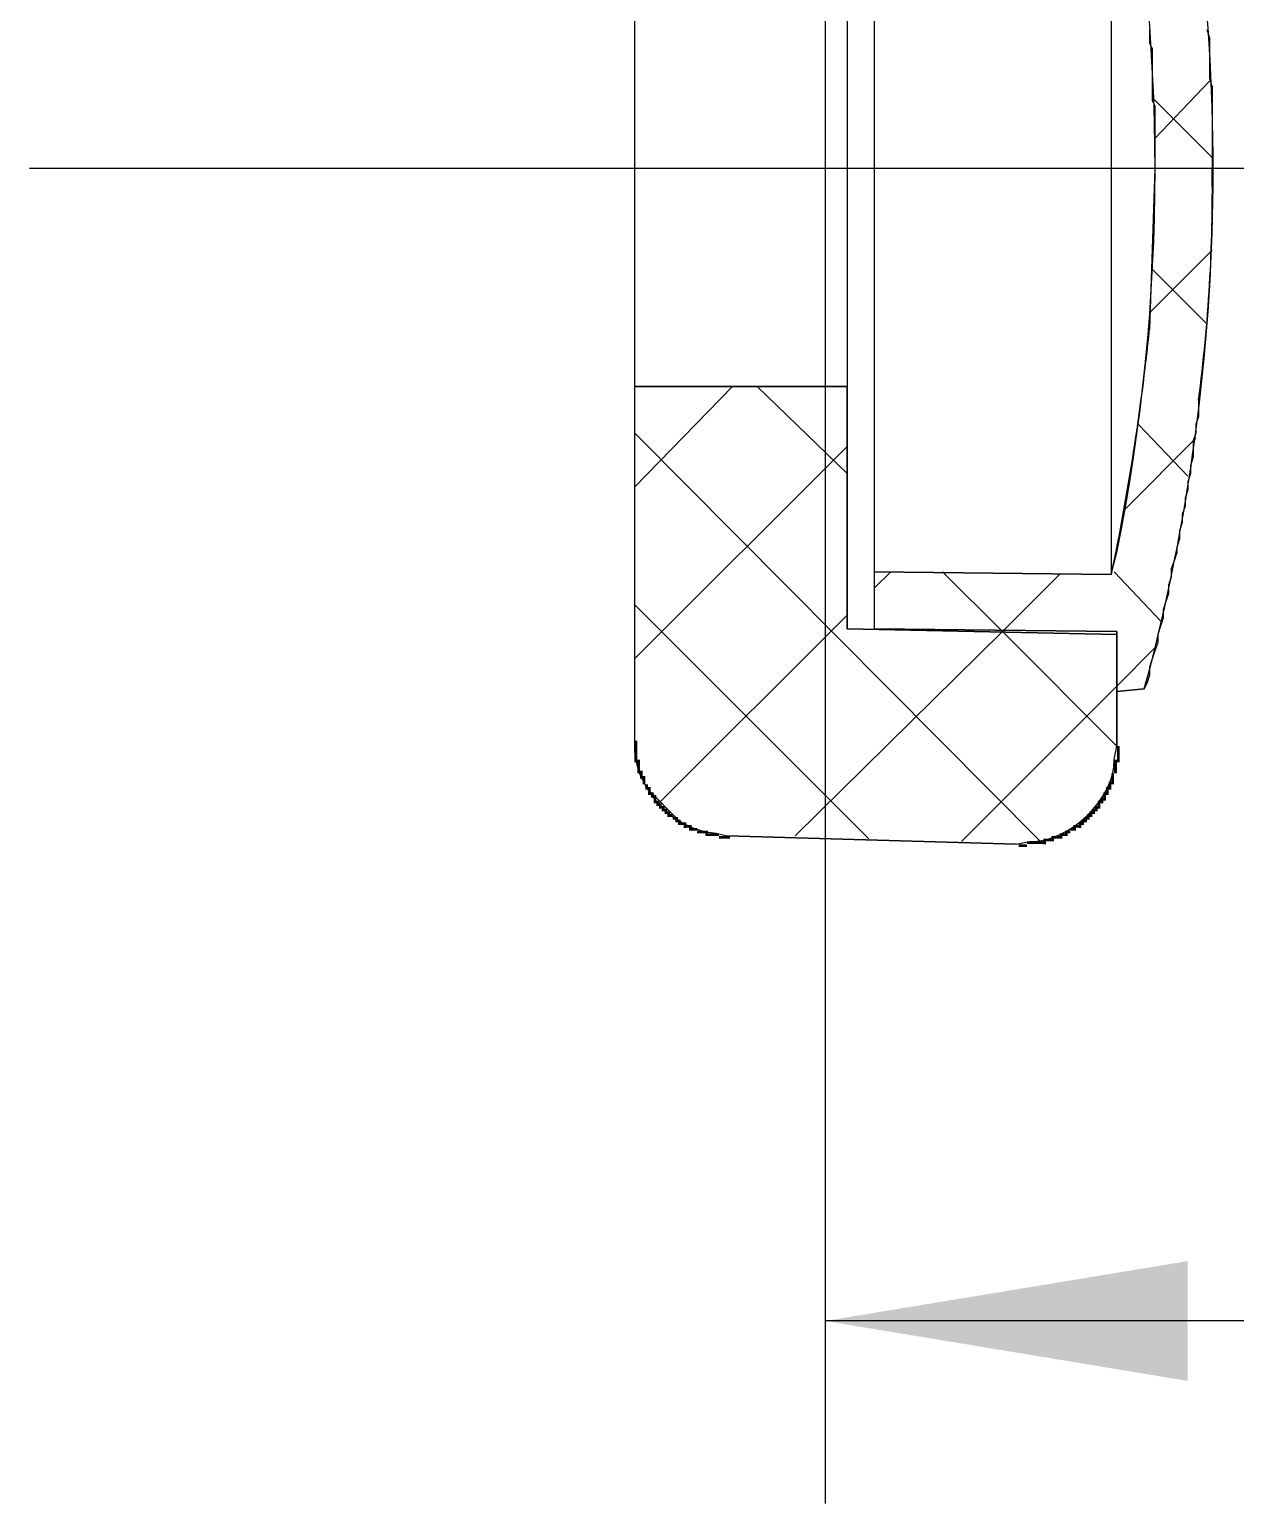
# Model space of a CAD drawing. Header units: millimetres. Extents: x 67 to 592, y -195 to 280.
# Drawn here: x 400.82 to 413.31, y -19.48 to -4.22 of the extents above; entities that cross this region are included whole.
import ezdxf

# ---------------------------------------------------------------- set-up
doc = ezdxf.new("R2010")
doc.units = ezdxf.units.MM
doc.layers.add('PDF_图层 1', color=7, linetype='Continuous', true_color=0x231f20)

msp = doc.modelspace()

# ---------------------------------------------------------------- linework, layer by layer
at = {"layer": 'PDF_图层 1', "color": 7, "lineweight": -3}
for points in [[(409.063, 1.567), (409.063, -19.485)], [(409.289, -0.916), (409.289, -10.426)], [(409.571, -1.509), (409.571, -0.916), (409.571, -10.426)], [(412.055, -1.537), (412.026, -1.481), (409.571, -1.509), (412.026, -1.481), (412.026, -9.862)], [(412.422, -4.218), (412.422, -4.275)], [(412.422, -4.274), (412.422, -4.359)], [(413.014, -4.218), (413.042, -4.303)], [(412.422, -4.359), (412.45, -4.416)], [(412.45, -4.416), (412.45, -4.472)], [(413.042, -4.303), (413.042, -4.387)], [(413.042, -4.387), (413.042, -4.472)], [(412.45, -4.472), (412.45, -4.557)], [(412.45, -4.557), (412.45, -4.613)], [(413.042, -4.472), (413.042, -4.557)], [(413.042, -4.557), (413.042, -4.641)], [(412.45, -4.613), (412.45, -4.67)], [(412.45, -4.67), (412.45, -4.754)], [(413.042, -4.641), (413.042, -4.726)], [(413.042, -4.726), (413.071, -4.811)], [(412.45, -4.754), (412.45, -4.811)], [(412.45, -4.811), (412.45, -4.867)], [(412.45, -4.867), (412.45, -4.952)], [(413.042, -4.754), (412.478, -5.347)], [(413.071, -4.811), (413.071, -4.895)], [(412.45, -4.924), (413.071, -5.545)], [(412.45, -4.952), (412.478, -5.008)], [(412.478, -5.008), (412.478, -5.065)], [(413.071, -4.895), (413.071, -4.98)], [(413.071, -4.98), (413.071, -5.065)], [(412.478, -5.065), (412.478, -5.149)], [(412.478, -5.149), (412.478, -5.206)], [(413.071, -5.065), (413.071, -5.149)], [(413.071, -5.149), (413.071, -5.234)], [(412.478, -5.206), (412.478, -5.262)], [(412.478, -5.262), (412.478, -5.347)], [(413.071, -5.234), (413.071, -5.319)], [(413.071, -5.319), (413.071, -5.403)], [(412.478, -5.347), (412.478, -5.403)], [(412.478, -5.403), (412.478, -5.46)], [(412.478, -5.46), (412.478, -5.544)], [(413.071, -5.403), (413.071, -5.488)], [(413.071, -5.488), (413.071, -5.573)], [(412.478, -5.544), (412.478, -5.601)], [(412.478, -5.601), (412.478, -5.657)], [(413.071, -5.573), (413.071, -5.657)], [(415.526, -5.657), (400.823, -5.657)], [(413.071, -6.504), (412.422, -7.153)], [(412.45, -6.701), (413.014, -7.266)], [(407.088, -7.915), (407.088, -11.555)], [(408.104, -7.915), (407.088, -8.959)], [(412.083, -11.64), (412.083, -10.483), (409.289, -10.426), (409.289, -7.915), (407.088, -7.915), (409.289, -7.915)], [(408.358, -7.915), (409.289, -8.818)], [(412.93, -8.056), (412.93, -8.141), (412.93, -8.225), (412.901, -8.31), (412.901, -8.395), (412.873, -8.479), (412.873, -8.564), (412.873, -8.648), (412.845, -8.733), (412.845, -8.818), (412.817, -8.902), (412.817, -8.987), (412.789, -9.072), (412.789, -9.156), (412.76, -9.241), (412.76, -9.326), (412.732, -9.41), (412.732, -9.495), (412.704, -9.58), (412.704, -9.636), (412.676, -9.721), (412.647, -9.805), (412.647, -9.89), (412.619, -9.975), (412.619, -10.059), (412.591, -10.144), (412.563, -10.229), (412.563, -10.313), (412.535, -10.398), (412.506, -10.483), (412.506, -10.567), (412.478, -10.652), (412.449, -10.737), (412.422, -10.821), (412.422, -10.906), (412.393, -10.991), (412.365, -11.047), (412.083, -11.075)], [(407.088, -8.395), (411.293, -12.628)], [(412.309, -8.31), (412.817, -8.846)], [(409.289, -8.536), (407.088, -10.737)], [(412.901, -8.451), (412.168, -9.185)], [(409.571, -9.834), (409.571, -10.427)], [(409.741, -9.834), (409.571, -10.003)], [(410.277, -9.834), (410.898, -10.454)], [(411.49, -9.862), (410.898, -10.455)], [(412.055, -9.834), (412.534, -10.342)], [(407.088, -10.173), (409.515, -12.599)], [(409.289, -10.285), (407.342, -12.233)], [(412.083, -11.075), (412.083, -10.455), (412.083, -11.64), (410.898, -10.455), (408.753, -12.571)], [(409.289, -10.427), (412.083, -10.483)], [(412.478, -10.624), (412.083, -11.019)], [(412.083, -11.019), (410.474, -12.628)], [(407.201, -12.063), (407.568, -12.43)], [(439.174, -17.594), (424.133, -17.594), (409.063, -17.594)]]:
    msp.add_lwpolyline(points, dxfattribs=at)
for points in [[(412.083, -11.076), (412.365, -11.047), (412.422, -10.85, 0.126981), (412.422, -0.493), (412.365, -0.295)], [(412.026, -9.862), (412.083, -9.636, 0.099822), (412.083, -1.707), (412.026, -1.481)]]:
    msp.add_lwpolyline(points, format="xyb", dxfattribs=at)
for points in [[(412.027, -9.862), (409.571, -9.834)], [(412.083, -10.455), (409.571, -10.427)], [(411.039, -12.656), (408.048, -12.571)]]:
    msp.add_lwpolyline(points, close=True, dxfattribs=at)
for centre, radius, start, end in [((778.042, -18.883), 365.803, 177.92805, 178.18898), ((396.302, -5.875), 16.77, 352.5254, 0.7417), ((386.924, -4.656), 25.637, 348.2847, 354.0316)]:
    msp.add_arc(centre, radius, start, end, dxfattribs=at)
for points, knots in [([(407.088, 126.58), (407.088, 127.794), (407.088, 129.007), (407.088, 130.221), (407.088, 82.962), (407.088, 35.703), (407.088, -11.555), (407.088, -11.602), (407.088, -11.649), (407.088, -11.696), (407.128, -12.125), (407.503, -12.508), (407.935, -12.543), (407.972, -12.553), (408.01, -12.562), (408.047, -12.571)], [0, 0, 0, 0, 1, 1, 1, 2, 2, 2, 3, 3, 3, 4, 4, 4, 5, 5, 5, 5]), ([(411.039, -12.656), (411.086, -12.646), (411.133, -12.637), (411.18, -12.627), (411.58, -12.649), (412.065, -12.182), (412.055, -11.781), (412.064, -11.734), (412.073, -11.687), (412.083, -11.64)], [0, 0, 0, 0, 1, 1, 1, 2, 2, 2, 3, 3, 3, 3])]:
    msp.add_open_spline(points, degree=3, knots=knots, dxfattribs=at)
at = {"layer": 'PDF_图层 1', "color": 7, "lineweight": -3, "transparency": 33554559}
for points in [[(407.088, -11.583), (407.088, -11.64), (407.116, -11.583), (407.116, -11.64)], [(407.088, -11.583), (407.088, -11.612), (407.116, -11.583), (407.116, -11.612)], [(407.088, -11.583), (407.088, -11.612), (407.116, -11.583), (407.116, -11.612)], [(407.088, -11.583), (407.088, -11.612), (407.116, -11.583), (407.116, -11.612)], [(407.088, -11.583), (407.088, -11.612), (407.116, -11.583), (407.116, -11.612)], [(407.088, -11.612), (407.088, -11.668), (407.116, -11.612), (407.116, -11.668)], [(407.088, -11.612), (407.088, -11.64), (407.116, -11.612), (407.116, -11.64)], [(407.088, -11.612), (407.088, -11.64), (407.116, -11.612), (407.116, -11.64)], [(407.088, -11.612), (407.088, -11.64), (407.116, -11.612), (407.116, -11.64)], [(407.088, -11.64), (407.088, -11.696), (407.116, -11.64), (407.116, -11.696)], [(407.088, -11.64), (407.088, -11.668), (407.116, -11.64), (407.116, -11.668)], [(407.088, -11.64), (407.088, -11.668), (407.116, -11.64), (407.116, -11.668)], [(407.088, -11.64), (407.088, -11.668), (407.116, -11.64), (407.116, -11.668)], [(407.088, -11.64), (407.088, -11.668), (407.116, -11.64), (407.116, -11.668)], [(407.088, -11.668), (407.088, -11.725), (407.116, -11.668), (407.116, -11.725)], [(407.088, -11.668), (407.088, -11.696), (407.116, -11.668), (407.116, -11.696)], [(407.088, -11.668), (407.088, -11.696), (407.116, -11.668), (407.116, -11.696)], [(407.088, -11.668), (407.088, -11.696), (407.116, -11.668), (407.116, -11.696)], [(407.088, -11.696), (407.088, -11.753), (407.116, -11.696), (407.116, -11.753)], [(407.088, -11.696), (407.088, -11.724), (407.116, -11.696), (407.116, -11.724)], [(407.088, -11.696), (407.088, -11.724), (407.116, -11.696), (407.116, -11.724)], [(407.088, -11.696), (407.088, -11.724), (407.116, -11.696), (407.116, -11.724)], [(407.088, -11.725), (407.088, -11.781), (407.116, -11.725), (407.116, -11.781)], [(407.088, -11.725), (407.088, -11.753), (407.116, -11.725), (407.116, -11.753)], [(407.088, -11.725), (407.088, -11.753), (407.116, -11.725), (407.116, -11.753)], [(407.088, -11.753), (407.088, -11.809), (407.116, -11.753), (407.116, -11.809)], [(407.088, -11.753), (407.088, -11.781), (407.116, -11.753), (407.116, -11.781)], [(407.088, -11.753), (407.088, -11.781), (407.116, -11.753), (407.116, -11.781)], [(407.088, -11.753), (407.088, -11.781), (407.116, -11.753), (407.116, -11.781)], [(412.083, -11.64), (412.083, -11.668), (412.111, -11.64), (412.111, -11.668)], [(412.083, -11.64), (412.083, -11.696), (412.111, -11.64), (412.111, -11.696)], [(412.083, -11.668), (412.083, -11.696), (412.111, -11.668), (412.111, -11.696)], [(412.083, -11.668), (412.083, -11.696), (412.111, -11.668), (412.111, -11.696)], [(412.083, -11.668), (412.083, -11.696), (412.111, -11.668), (412.111, -11.696)], [(412.083, -11.668), (412.083, -11.725), (412.111, -11.668), (412.111, -11.725)], [(412.083, -11.696), (412.083, -11.724), (412.111, -11.696), (412.111, -11.724)], [(412.083, -11.696), (412.083, -11.724), (412.111, -11.696), (412.111, -11.724)], [(412.083, -11.696), (412.083, -11.724), (412.111, -11.696), (412.111, -11.724)], [(412.083, -11.696), (412.083, -11.753), (412.111, -11.696), (412.111, -11.753)], [(412.083, -11.725), (412.083, -11.753), (412.111, -11.725), (412.111, -11.753)], [(412.083, -11.725), (412.083, -11.753), (412.111, -11.725), (412.111, -11.753)], [(412.083, -11.725), (412.083, -11.753), (412.111, -11.725), (412.111, -11.753)], [(412.083, -11.725), (412.083, -11.781), (412.111, -11.725), (412.111, -11.781)], [(412.083, -11.753), (412.083, -11.781), (412.111, -11.753), (412.111, -11.781)], [(412.083, -11.753), (412.083, -11.781), (412.111, -11.753), (412.111, -11.781)], [(412.083, -11.753), (412.083, -11.781), (412.111, -11.753), (412.111, -11.781)], [(412.083, -11.753), (412.083, -11.809), (412.111, -11.753), (412.111, -11.809)], [(407.088, -11.781), (407.088, -11.809), (407.116, -11.781), (407.116, -11.809)], [(407.088, -11.781), (407.088, -11.809), (407.116, -11.781), (407.116, -11.809)], [(407.088, -11.781), (407.088, -11.809), (407.116, -11.781), (407.116, -11.809)], [(407.116, -11.781), (407.116, -11.837), (407.145, -11.781), (407.145, -11.837)], [(407.116, -11.809), (407.116, -11.866), (407.145, -11.809), (407.145, -11.866)], [(407.116, -11.809), (407.116, -11.837), (407.145, -11.809), (407.145, -11.837)], [(407.116, -11.809), (407.116, -11.837), (407.145, -11.809), (407.145, -11.837)], [(407.116, -11.809), (407.116, -11.837), (407.145, -11.809), (407.145, -11.837)], [(407.116, -11.837), (407.116, -11.894), (407.145, -11.837), (407.145, -11.894)], [(407.116, -11.837), (407.116, -11.866), (407.145, -11.837), (407.145, -11.866)], [(407.116, -11.837), (407.116, -11.866), (407.145, -11.837), (407.145, -11.866)], [(407.116, -11.837), (407.116, -11.866), (407.145, -11.837), (407.145, -11.866)], [(407.116, -11.866), (407.116, -11.894), (407.145, -11.866), (407.145, -11.894)], [(407.116, -11.866), (407.116, -11.894), (407.145, -11.866), (407.145, -11.894)], [(407.116, -11.866), (407.116, -11.894), (407.145, -11.866), (407.145, -11.894)], [(407.116, -11.866), (407.116, -11.894), (407.145, -11.866), (407.145, -11.894)], [(407.116, -11.894), (407.116, -11.922), (407.173, -11.894), (407.173, -11.922)], [(407.145, -11.894), (407.145, -11.95), (407.172, -11.894), (407.172, -11.95)], [(407.145, -11.894), (407.145, -11.922), (407.172, -11.894), (407.172, -11.922)], [(407.145, -11.894), (407.145, -11.922), (407.172, -11.894), (407.172, -11.922)], [(412.055, -11.781), (412.055, -11.809), (412.083, -11.781), (412.083, -11.809)], [(412.055, -11.781), (412.055, -11.809), (412.083, -11.781), (412.083, -11.809)], [(412.055, -11.781), (412.055, -11.809), (412.083, -11.781), (412.083, -11.809)], [(412.055, -11.781), (412.055, -11.837), (412.083, -11.781), (412.083, -11.837)], [(412.055, -11.809), (412.055, -11.837), (412.083, -11.809), (412.083, -11.837)], [(412.055, -11.809), (412.055, -11.837), (412.083, -11.809), (412.083, -11.837)], [(412.055, -11.809), (412.055, -11.837), (412.083, -11.809), (412.083, -11.837)], [(412.055, -11.809), (412.055, -11.866), (412.083, -11.809), (412.083, -11.866)], [(412.055, -11.837), (412.055, -11.866), (412.083, -11.837), (412.083, -11.866)], [(412.055, -11.837), (412.055, -11.866), (412.083, -11.837), (412.083, -11.866)], [(412.055, -11.837), (412.055, -11.894), (412.083, -11.837), (412.083, -11.894)], [(412.055, -11.866), (412.055, -11.894), (412.083, -11.866), (412.083, -11.894)], [(412.055, -11.866), (412.055, -11.894), (412.083, -11.866), (412.083, -11.894)], [(412.055, -11.866), (412.055, -11.894), (412.083, -11.866), (412.083, -11.894)], [(412.055, -11.866), (412.055, -11.922), (412.083, -11.866), (412.083, -11.922)], [(412.055, -11.894), (412.055, -11.922), (412.083, -11.894), (412.083, -11.922)], [(412.055, -11.894), (412.055, -11.922), (412.083, -11.894), (412.083, -11.922)], [(412.055, -11.894), (412.055, -11.922), (412.083, -11.894), (412.083, -11.922)], [(412.055, -11.894), (412.055, -11.922), (412.083, -11.894), (412.083, -11.922)], [(407.145, -11.922), (407.145, -11.979), (407.172, -11.922), (407.172, -11.979)], [(407.145, -11.922), (407.145, -11.95), (407.172, -11.922), (407.172, -11.95)], [(407.145, -11.922), (407.145, -11.95), (407.172, -11.922), (407.172, -11.95)], [(407.145, -11.922), (407.145, -11.95), (407.172, -11.922), (407.172, -11.95)], [(407.145, -11.95), (407.145, -11.978), (407.172, -11.95), (407.172, -11.978)], [(407.145, -11.95), (407.145, -11.978), (407.172, -11.95), (407.172, -11.978)], [(407.145, -11.95), (407.145, -11.978), (407.172, -11.95), (407.172, -11.978)], [(407.173, -11.95), (407.173, -12.007), (407.201, -11.95), (407.201, -12.007)], [(407.173, -11.979), (407.173, -12.035), (407.201, -11.979), (407.201, -12.035)], [(407.173, -11.979), (407.173, -12.007), (407.201, -11.979), (407.201, -12.007)], [(407.173, -11.979), (407.173, -12.007), (407.201, -11.979), (407.201, -12.007)], [(407.173, -11.979), (407.173, -12.007), (407.201, -11.979), (407.201, -12.007)], [(407.173, -12.007), (407.173, -12.035), (407.201, -12.007), (407.201, -12.035)], [(407.173, -12.007), (407.173, -12.035), (407.201, -12.007), (407.201, -12.035)], [(407.173, -12.007), (407.173, -12.035), (407.201, -12.007), (407.201, -12.035)], [(407.173, -12.007), (407.173, -12.035), (407.201, -12.007), (407.201, -12.035)], [(407.201, -12.035), (407.201, -12.091), (407.229, -12.035), (407.229, -12.091)], [(407.201, -12.035), (407.201, -12.063), (407.229, -12.035), (407.229, -12.063)], [(407.201, -12.035), (407.201, -12.063), (407.229, -12.035), (407.229, -12.063)], [(407.201, -12.035), (407.201, -12.063), (407.229, -12.035), (407.229, -12.063)], [(407.201, -12.035), (407.201, -12.063), (407.229, -12.035), (407.229, -12.063)], [(411.998, -12.007), (411.998, -12.035), (412.027, -12.007), (412.027, -12.035)], [(411.998, -12.007), (411.998, -12.035), (412.027, -12.007), (412.027, -12.035)], [(411.998, -12.007), (411.998, -12.035), (412.027, -12.007), (412.027, -12.035)], [(411.998, -12.007), (411.998, -12.063), (412.027, -12.007), (412.027, -12.063)], [(411.998, -12.035), (411.998, -12.063), (412.027, -12.035), (412.027, -12.063)], [(411.998, -12.035), (411.998, -12.063), (412.027, -12.035), (412.027, -12.063)], [(411.998, -12.035), (411.998, -12.063), (412.027, -12.035), (412.027, -12.063)], [(411.998, -12.035), (411.998, -12.091), (412.027, -12.035), (412.027, -12.091)], [(412.027, -11.922), (412.027, -11.95), (412.055, -11.922), (412.055, -11.95)], [(412.027, -11.922), (412.027, -11.95), (412.055, -11.922), (412.055, -11.95)], [(412.027, -11.922), (412.027, -11.95), (412.055, -11.922), (412.055, -11.95)], [(412.027, -11.922), (412.027, -11.95), (412.055, -11.922), (412.055, -11.95)], [(412.027, -11.922), (412.027, -11.979), (412.055, -11.922), (412.055, -11.979)], [(412.027, -11.95), (412.027, -11.978), (412.055, -11.95), (412.055, -11.978)], [(412.027, -11.95), (412.027, -11.978), (412.055, -11.95), (412.055, -11.978)], [(412.027, -11.95), (412.027, -11.978), (412.055, -11.95), (412.055, -11.978)], [(412.027, -11.95), (412.027, -12.007), (412.055, -11.95), (412.055, -12.007)], [(412.027, -11.979), (412.027, -12.007), (412.055, -11.979), (412.055, -12.007)], [(412.027, -11.979), (412.027, -12.007), (412.055, -11.979), (412.055, -12.007)], [(412.027, -11.979), (412.027, -12.035), (412.055, -11.979), (412.055, -12.035)], [(407.201, -12.063), (407.201, -12.091), (407.229, -12.063), (407.229, -12.091)], [(407.201, -12.063), (407.201, -12.091), (407.229, -12.063), (407.229, -12.091)], [(407.201, -12.063), (407.201, -12.091), (407.229, -12.063), (407.229, -12.091)], [(407.229, -12.063), (407.229, -12.12), (407.257, -12.063), (407.257, -12.12)], [(407.229, -12.091), (407.229, -12.148), (407.257, -12.091), (407.257, -12.148)], [(407.229, -12.091), (407.229, -12.12), (407.257, -12.091), (407.257, -12.12)], [(407.229, -12.091), (407.229, -12.12), (407.257, -12.091), (407.257, -12.12)], [(407.229, -12.091), (407.229, -12.12), (407.257, -12.091), (407.257, -12.12)], [(407.229, -12.091), (407.229, -12.12), (407.257, -12.091), (407.257, -12.12)], [(407.229, -12.12), (407.229, -12.147), (407.286, -12.12), (407.286, -12.147)], [(407.258, -12.12), (407.258, -12.176), (407.286, -12.12), (407.286, -12.176)], [(407.258, -12.12), (407.258, -12.147), (407.286, -12.12), (407.286, -12.147)], [(407.258, -12.148), (407.258, -12.176), (407.286, -12.148), (407.286, -12.176)], [(407.258, -12.148), (407.258, -12.176), (407.286, -12.148), (407.286, -12.176)], [(407.258, -12.148), (407.258, -12.176), (407.286, -12.148), (407.286, -12.176)], [(407.258, -12.148), (407.258, -12.176), (407.286, -12.148), (407.286, -12.176)], [(407.286, -12.148), (407.286, -12.204), (407.313, -12.148), (407.313, -12.204)], [(407.286, -12.176), (407.286, -12.204), (407.313, -12.176), (407.313, -12.204)], [(407.286, -12.176), (407.286, -12.204), (407.313, -12.176), (407.313, -12.204)], [(407.286, -12.176), (407.286, -12.204), (407.313, -12.176), (407.313, -12.204)], [(407.286, -12.176), (407.286, -12.204), (407.313, -12.176), (407.313, -12.204)], [(407.286, -12.204), (407.286, -12.232), (407.342, -12.204), (407.342, -12.232)], [(407.313, -12.204), (407.313, -12.261), (407.342, -12.204), (407.342, -12.261)], [(407.313, -12.204), (407.313, -12.232), (407.342, -12.204), (407.342, -12.232)], [(407.313, -12.204), (407.313, -12.232), (407.342, -12.204), (407.342, -12.232)], [(407.313, -12.204), (407.313, -12.232), (407.342, -12.204), (407.342, -12.232)], [(411.885, -12.204), (411.885, -12.232), (411.942, -12.204), (411.942, -12.232)], [(411.914, -12.176), (411.914, -12.204), (411.942, -12.176), (411.942, -12.204)], [(411.914, -12.176), (411.914, -12.204), (411.942, -12.176), (411.942, -12.204)], [(411.914, -12.176), (411.914, -12.204), (411.942, -12.176), (411.942, -12.204)], [(411.914, -12.176), (411.914, -12.233), (411.942, -12.176), (411.942, -12.233)], [(411.914, -12.204), (411.914, -12.232), (411.942, -12.204), (411.942, -12.232)], [(411.914, -12.204), (411.914, -12.232), (411.942, -12.204), (411.942, -12.232)], [(411.942, -12.12), (411.942, -12.147), (411.998, -12.12), (411.998, -12.147)], [(411.942, -12.12), (411.942, -12.147), (411.97, -12.12), (411.97, -12.147)], [(411.942, -12.12), (411.942, -12.176), (411.97, -12.12), (411.97, -12.176)], [(411.942, -12.148), (411.942, -12.176), (411.97, -12.148), (411.97, -12.176)], [(411.942, -12.148), (411.942, -12.176), (411.97, -12.148), (411.97, -12.176)], [(411.942, -12.148), (411.942, -12.176), (411.97, -12.148), (411.97, -12.176)], [(411.942, -12.148), (411.942, -12.204), (411.97, -12.148), (411.97, -12.204)], [(411.97, -12.063), (411.97, -12.091), (412.027, -12.063), (412.027, -12.091)], [(411.97, -12.063), (411.97, -12.12), (411.998, -12.063), (411.998, -12.12)], [(411.97, -12.091), (411.97, -12.12), (411.998, -12.091), (411.998, -12.12)], [(411.97, -12.091), (411.97, -12.12), (411.998, -12.091), (411.998, -12.12)], [(411.97, -12.091), (411.97, -12.12), (411.998, -12.091), (411.998, -12.12)], [(411.97, -12.091), (411.97, -12.148), (411.998, -12.091), (411.998, -12.148)], [(411.998, -12.063), (411.998, -12.091), (412.027, -12.063), (412.027, -12.091)], [(407.313, -12.233), (407.313, -12.261), (407.37, -12.233), (407.37, -12.261)], [(407.342, -12.233), (407.342, -12.289), (407.37, -12.233), (407.37, -12.289)], [(407.342, -12.233), (407.342, -12.261), (407.37, -12.233), (407.37, -12.261)], [(407.342, -12.233), (407.342, -12.261), (407.37, -12.233), (407.37, -12.261)], [(407.342, -12.261), (407.342, -12.289), (407.399, -12.261), (407.399, -12.289)], [(407.37, -12.261), (407.37, -12.317), (407.399, -12.261), (407.399, -12.317)], [(407.37, -12.261), (407.37, -12.289), (407.399, -12.261), (407.399, -12.289)], [(407.37, -12.261), (407.37, -12.289), (407.399, -12.261), (407.399, -12.289)], [(407.37, -12.289), (407.37, -12.317), (407.427, -12.289), (407.427, -12.317)], [(407.37, -12.289), (407.37, -12.317), (407.399, -12.289), (407.399, -12.317)], [(407.399, -12.289), (407.399, -12.345), (407.426, -12.289), (407.426, -12.345)], [(407.399, -12.289), (407.399, -12.317), (407.426, -12.289), (407.426, -12.317)], [(407.399, -12.289), (407.399, -12.317), (407.426, -12.289), (407.426, -12.317)], [(407.399, -12.317), (407.399, -12.345), (407.455, -12.317), (407.455, -12.345)], [(407.427, -12.317), (407.427, -12.374), (407.455, -12.317), (407.455, -12.374)], [(407.427, -12.317), (407.427, -12.345), (407.455, -12.317), (407.455, -12.345)], [(407.427, -12.317), (407.427, -12.345), (407.455, -12.317), (407.455, -12.345)], [(407.427, -12.345), (407.427, -12.374), (407.484, -12.345), (407.484, -12.374)], [(407.455, -12.345), (407.455, -12.374), (407.483, -12.345), (407.483, -12.374)], [(407.455, -12.345), (407.455, -12.374), (407.483, -12.345), (407.483, -12.374)], [(407.455, -12.345), (407.455, -12.374), (407.483, -12.345), (407.483, -12.374)], [(407.455, -12.345), (407.455, -12.374), (407.483, -12.345), (407.483, -12.374)], [(411.773, -12.345), (411.773, -12.374), (411.829, -12.345), (411.829, -12.374)], [(411.773, -12.345), (411.773, -12.402), (411.8, -12.345), (411.8, -12.402)], [(411.8, -12.317), (411.8, -12.345), (411.857, -12.317), (411.857, -12.345)], [(411.8, -12.317), (411.8, -12.374), (411.829, -12.317), (411.829, -12.374)], [(411.8, -12.345), (411.8, -12.374), (411.829, -12.345), (411.829, -12.374)], [(411.8, -12.345), (411.8, -12.374), (411.829, -12.345), (411.829, -12.374)], [(411.829, -12.289), (411.829, -12.317), (411.886, -12.289), (411.886, -12.317)], [(411.829, -12.289), (411.829, -12.317), (411.857, -12.289), (411.857, -12.317)], [(411.829, -12.289), (411.829, -12.317), (411.857, -12.289), (411.857, -12.317)], [(411.829, -12.289), (411.829, -12.345), (411.857, -12.289), (411.857, -12.345)], [(411.829, -12.317), (411.829, -12.345), (411.857, -12.317), (411.857, -12.345)], [(411.857, -12.261), (411.857, -12.289), (411.885, -12.261), (411.885, -12.289)], [(411.857, -12.261), (411.857, -12.289), (411.885, -12.261), (411.885, -12.289)], [(411.857, -12.261), (411.857, -12.289), (411.885, -12.261), (411.885, -12.289)], [(411.857, -12.261), (411.857, -12.289), (411.885, -12.261), (411.885, -12.289)], [(411.857, -12.261), (411.857, -12.317), (411.885, -12.261), (411.885, -12.317)], [(411.885, -12.233), (411.885, -12.261), (411.913, -12.233), (411.913, -12.261)], [(411.885, -12.233), (411.885, -12.261), (411.913, -12.233), (411.913, -12.261)], [(411.885, -12.233), (411.885, -12.261), (411.913, -12.233), (411.913, -12.261)], [(411.885, -12.233), (411.885, -12.261), (411.913, -12.233), (411.913, -12.261)], [(411.885, -12.233), (411.885, -12.289), (411.913, -12.233), (411.913, -12.289)], [(407.483, -12.374), (407.483, -12.401), (407.54, -12.374), (407.54, -12.401)], [(407.483, -12.374), (407.483, -12.401), (407.511, -12.374), (407.511, -12.401)], [(407.483, -12.374), (407.483, -12.401), (407.511, -12.374), (407.511, -12.401)], [(407.483, -12.374), (407.483, -12.401), (407.511, -12.374), (407.511, -12.401)], [(407.483, -12.374), (407.483, -12.401), (407.511, -12.374), (407.511, -12.401)], [(407.483, -12.374), (407.483, -12.401), (407.511, -12.374), (407.511, -12.401)], [(407.511, -12.374), (407.511, -12.43), (407.54, -12.374), (407.54, -12.43)], [(407.511, -12.402), (407.511, -12.43), (407.568, -12.402), (407.568, -12.43)], [(407.511, -12.402), (407.511, -12.43), (407.54, -12.402), (407.54, -12.43)], [(407.54, -12.402), (407.54, -12.43), (407.567, -12.402), (407.567, -12.43)], [(407.54, -12.402), (407.54, -12.43), (407.567, -12.402), (407.567, -12.43)], [(407.54, -12.402), (407.54, -12.43), (407.567, -12.402), (407.567, -12.43)], [(407.54, -12.402), (407.54, -12.43), (407.567, -12.402), (407.567, -12.43)], [(407.54, -12.43), (407.54, -12.458), (407.596, -12.43), (407.596, -12.458)], [(407.567, -12.43), (407.567, -12.458), (407.624, -12.43), (407.624, -12.458)], [(407.567, -12.43), (407.567, -12.458), (407.596, -12.43), (407.596, -12.458)], [(407.567, -12.43), (407.567, -12.458), (407.596, -12.43), (407.596, -12.458)], [(407.567, -12.43), (407.567, -12.458), (407.596, -12.43), (407.596, -12.458)], [(407.596, -12.43), (407.596, -12.487), (407.624, -12.43), (407.624, -12.487)], [(407.596, -12.43), (407.596, -12.458), (407.624, -12.43), (407.624, -12.458)], [(407.596, -12.458), (407.596, -12.486), (407.653, -12.458), (407.653, -12.486)], [(407.624, -12.458), (407.624, -12.486), (407.681, -12.458), (407.681, -12.486)], [(407.624, -12.458), (407.624, -12.486), (407.652, -12.458), (407.652, -12.486)], [(407.624, -12.458), (407.624, -12.486), (407.652, -12.458), (407.652, -12.486)], [(407.624, -12.458), (407.624, -12.486), (407.652, -12.458), (407.652, -12.486)], [(407.652, -12.458), (407.652, -12.515), (407.68, -12.458), (407.68, -12.515)], [(407.652, -12.458), (407.652, -12.486), (407.68, -12.458), (407.68, -12.486)], [(407.652, -12.487), (407.652, -12.515), (407.709, -12.487), (407.709, -12.515)], [(407.681, -12.487), (407.681, -12.515), (407.738, -12.487), (407.738, -12.515)], [(407.681, -12.487), (407.681, -12.515), (407.709, -12.487), (407.709, -12.515)], [(407.681, -12.487), (407.681, -12.515), (407.709, -12.487), (407.709, -12.515)], [(407.681, -12.487), (407.681, -12.515), (407.709, -12.487), (407.709, -12.515)], [(407.709, -12.487), (407.709, -12.515), (407.737, -12.487), (407.737, -12.515)], [(407.709, -12.487), (407.709, -12.515), (407.737, -12.487), (407.737, -12.515)], [(407.709, -12.487), (407.709, -12.515), (407.737, -12.487), (407.737, -12.515)], [(407.709, -12.487), (407.709, -12.515), (407.737, -12.487), (407.737, -12.515)], [(407.737, -12.515), (407.737, -12.543), (407.794, -12.515), (407.794, -12.543)], [(407.737, -12.515), (407.737, -12.543), (407.765, -12.515), (407.765, -12.543)], [(407.737, -12.515), (407.737, -12.543), (407.765, -12.515), (407.765, -12.543)], [(407.737, -12.515), (407.737, -12.543), (407.765, -12.515), (407.765, -12.543)], [(407.737, -12.515), (407.737, -12.543), (407.765, -12.515), (407.765, -12.543)], [(407.765, -12.515), (407.765, -12.543), (407.822, -12.515), (407.822, -12.543)], [(407.765, -12.515), (407.765, -12.543), (407.794, -12.515), (407.794, -12.543)], [(407.765, -12.515), (407.765, -12.543), (407.794, -12.515), (407.794, -12.543)], [(407.765, -12.515), (407.765, -12.543), (407.794, -12.515), (407.794, -12.543)], [(407.794, -12.515), (407.794, -12.543), (407.822, -12.515), (407.822, -12.543)], [(407.794, -12.515), (407.794, -12.543), (407.822, -12.515), (407.822, -12.543)], [(407.794, -12.515), (407.794, -12.543), (407.822, -12.515), (407.822, -12.543)], [(407.794, -12.515), (407.794, -12.543), (407.822, -12.515), (407.822, -12.543)], [(407.822, -12.515), (407.822, -12.571), (407.85, -12.515), (407.85, -12.571)], [(411.546, -12.515), (411.546, -12.543), (411.603, -12.515), (411.603, -12.543)], [(411.546, -12.515), (411.546, -12.543), (411.575, -12.515), (411.575, -12.543)], [(411.546, -12.515), (411.546, -12.543), (411.575, -12.515), (411.575, -12.543)], [(411.546, -12.515), (411.546, -12.571), (411.575, -12.515), (411.575, -12.571)], [(411.575, -12.515), (411.575, -12.543), (411.603, -12.515), (411.603, -12.543)], [(411.575, -12.515), (411.575, -12.543), (411.603, -12.515), (411.603, -12.543)], [(411.575, -12.515), (411.575, -12.543), (411.603, -12.515), (411.603, -12.543)], [(411.575, -12.515), (411.575, -12.543), (411.603, -12.515), (411.603, -12.543)], [(411.603, -12.487), (411.603, -12.515), (411.66, -12.487), (411.66, -12.515)], [(411.603, -12.487), (411.603, -12.515), (411.631, -12.487), (411.631, -12.515)], [(411.603, -12.487), (411.603, -12.515), (411.631, -12.487), (411.631, -12.515)], [(411.603, -12.487), (411.603, -12.515), (411.631, -12.487), (411.631, -12.515)], [(411.603, -12.487), (411.603, -12.515), (411.631, -12.487), (411.631, -12.515)], [(411.631, -12.458), (411.631, -12.486), (411.688, -12.458), (411.688, -12.486)], [(411.631, -12.458), (411.631, -12.515), (411.659, -12.458), (411.659, -12.515)], [(411.631, -12.487), (411.631, -12.515), (411.659, -12.487), (411.659, -12.515)], [(411.66, -12.458), (411.66, -12.486), (411.688, -12.458), (411.688, -12.486)], [(411.66, -12.458), (411.66, -12.486), (411.688, -12.458), (411.688, -12.486)], [(411.66, -12.458), (411.66, -12.486), (411.688, -12.458), (411.688, -12.486)], [(411.66, -12.458), (411.66, -12.486), (411.688, -12.458), (411.688, -12.486)], [(411.688, -12.43), (411.688, -12.458), (411.744, -12.43), (411.744, -12.458)], [(411.688, -12.43), (411.688, -12.458), (411.716, -12.43), (411.716, -12.458)], [(411.688, -12.43), (411.688, -12.458), (411.716, -12.43), (411.716, -12.458)], [(411.688, -12.43), (411.688, -12.458), (411.716, -12.43), (411.716, -12.458)], [(411.688, -12.43), (411.688, -12.487), (411.716, -12.43), (411.716, -12.487)], [(411.716, -12.402), (411.716, -12.43), (411.773, -12.402), (411.773, -12.43)], [(411.716, -12.402), (411.716, -12.43), (411.744, -12.402), (411.744, -12.43)], [(411.716, -12.402), (411.716, -12.458), (411.744, -12.402), (411.744, -12.458)], [(411.744, -12.374), (411.744, -12.401), (411.801, -12.374), (411.801, -12.401)], [(411.744, -12.374), (411.744, -12.401), (411.773, -12.374), (411.773, -12.401)], [(411.744, -12.374), (411.744, -12.43), (411.773, -12.374), (411.773, -12.43)], [(411.744, -12.402), (411.744, -12.43), (411.773, -12.402), (411.773, -12.43)], [(411.773, -12.374), (411.773, -12.401), (411.8, -12.374), (411.8, -12.401)], [(411.773, -12.374), (411.773, -12.401), (411.8, -12.374), (411.8, -12.401)], [(407.822, -12.543), (407.822, -12.571), (407.878, -12.543), (407.878, -12.571)], [(407.822, -12.543), (407.822, -12.571), (407.85, -12.543), (407.85, -12.571)], [(407.822, -12.543), (407.822, -12.571), (407.85, -12.543), (407.85, -12.571)], [(407.85, -12.543), (407.85, -12.571), (407.907, -12.543), (407.907, -12.571)], [(407.85, -12.543), (407.85, -12.571), (407.878, -12.543), (407.878, -12.571)], [(407.85, -12.543), (407.85, -12.571), (407.878, -12.543), (407.878, -12.571)], [(407.85, -12.543), (407.85, -12.571), (407.878, -12.543), (407.878, -12.571)], [(407.878, -12.543), (407.878, -12.571), (407.935, -12.543), (407.935, -12.571)], [(407.878, -12.543), (407.878, -12.571), (407.906, -12.543), (407.906, -12.571)], [(407.878, -12.543), (407.878, -12.571), (407.906, -12.543), (407.906, -12.571)], [(407.878, -12.543), (407.878, -12.571), (407.906, -12.543), (407.906, -12.571)], [(407.906, -12.543), (407.906, -12.571), (407.963, -12.543), (407.963, -12.571)], [(407.906, -12.543), (407.906, -12.571), (407.934, -12.543), (407.934, -12.571)], [(407.906, -12.543), (407.906, -12.571), (407.934, -12.543), (407.934, -12.571)], [(407.906, -12.543), (407.906, -12.571), (407.934, -12.543), (407.934, -12.571)], [(407.935, -12.543), (407.935, -12.571), (407.963, -12.543), (407.963, -12.571)], [(407.935, -12.543), (407.935, -12.571), (407.963, -12.543), (407.963, -12.571)], [(407.935, -12.543), (407.935, -12.571), (407.963, -12.543), (407.963, -12.571)], [(407.935, -12.543), (407.935, -12.571), (407.963, -12.543), (407.963, -12.571)], [(407.963, -12.571), (407.963, -12.6), (408.019, -12.571), (408.019, -12.6)], [(407.963, -12.571), (407.963, -12.6), (407.991, -12.571), (407.991, -12.6)], [(407.963, -12.571), (407.963, -12.6), (407.991, -12.571), (407.991, -12.6)], [(407.963, -12.571), (407.963, -12.6), (407.991, -12.571), (407.991, -12.6)], [(407.963, -12.571), (407.963, -12.6), (407.991, -12.571), (407.991, -12.6)], [(407.991, -12.571), (407.991, -12.6), (408.048, -12.571), (408.048, -12.6)], [(407.991, -12.571), (407.991, -12.6), (408.019, -12.571), (408.019, -12.6)], [(407.991, -12.571), (407.991, -12.6), (408.019, -12.571), (408.019, -12.6)], [(407.991, -12.571), (407.991, -12.6), (408.019, -12.571), (408.019, -12.6)], [(408.019, -12.571), (408.019, -12.6), (408.076, -12.571), (408.076, -12.6)], [(408.019, -12.571), (408.019, -12.6), (408.048, -12.571), (408.048, -12.6)], [(408.019, -12.571), (408.019, -12.6), (408.048, -12.571), (408.048, -12.6)], [(408.019, -12.571), (408.019, -12.6), (408.048, -12.571), (408.048, -12.6)], [(408.048, -12.571), (408.048, -12.6), (408.076, -12.571), (408.076, -12.6)], [(408.048, -12.571), (408.048, -12.6), (408.076, -12.571), (408.076, -12.6)], [(408.048, -12.571), (408.048, -12.6), (408.076, -12.571), (408.076, -12.6)], [(411.068, -12.656), (411.068, -12.684), (411.124, -12.656), (411.124, -12.684)], [(411.068, -12.656), (411.068, -12.684), (411.095, -12.656), (411.095, -12.684)], [(411.068, -12.656), (411.068, -12.684), (411.095, -12.656), (411.095, -12.684)], [(411.068, -12.656), (411.068, -12.684), (411.095, -12.656), (411.095, -12.684)], [(411.068, -12.656), (411.068, -12.684), (411.095, -12.656), (411.095, -12.684)], [(411.095, -12.656), (411.095, -12.684), (411.152, -12.656), (411.152, -12.684)], [(411.095, -12.656), (411.095, -12.684), (411.124, -12.656), (411.124, -12.684)], [(411.095, -12.656), (411.095, -12.684), (411.124, -12.656), (411.124, -12.684)], [(411.095, -12.656), (411.095, -12.684), (411.124, -12.656), (411.124, -12.684)], [(411.124, -12.656), (411.124, -12.684), (411.151, -12.656), (411.151, -12.684)], [(411.124, -12.656), (411.124, -12.684), (411.151, -12.656), (411.151, -12.684)], [(411.124, -12.656), (411.124, -12.684), (411.151, -12.656), (411.151, -12.684)], [(411.124, -12.656), (411.124, -12.684), (411.151, -12.656), (411.151, -12.684)], [(411.152, -12.628), (411.152, -12.655), (411.209, -12.628), (411.209, -12.655)], [(411.152, -12.628), (411.152, -12.655), (411.18, -12.628), (411.18, -12.655)], [(411.152, -12.628), (411.152, -12.655), (411.18, -12.628), (411.18, -12.655)], [(411.152, -12.628), (411.152, -12.655), (411.18, -12.628), (411.18, -12.655)], [(411.152, -12.628), (411.152, -12.655), (411.18, -12.628), (411.18, -12.655)], [(411.18, -12.628), (411.18, -12.655), (411.236, -12.628), (411.236, -12.655)], [(411.18, -12.628), (411.18, -12.655), (411.208, -12.628), (411.208, -12.655)], [(411.18, -12.628), (411.18, -12.655), (411.208, -12.628), (411.208, -12.655)], [(411.208, -12.628), (411.208, -12.655), (411.265, -12.628), (411.265, -12.655)], [(411.208, -12.628), (411.208, -12.655), (411.236, -12.628), (411.236, -12.655)], [(411.208, -12.628), (411.208, -12.655), (411.236, -12.628), (411.236, -12.655)], [(411.208, -12.628), (411.208, -12.655), (411.236, -12.628), (411.236, -12.655)], [(411.236, -12.628), (411.236, -12.655), (411.293, -12.628), (411.293, -12.655)], [(411.236, -12.628), (411.236, -12.655), (411.265, -12.628), (411.265, -12.655)], [(411.236, -12.628), (411.236, -12.655), (411.265, -12.628), (411.265, -12.655)], [(411.236, -12.628), (411.236, -12.655), (411.265, -12.628), (411.265, -12.655)], [(411.265, -12.628), (411.265, -12.655), (411.321, -12.628), (411.321, -12.655)], [(411.265, -12.628), (411.265, -12.655), (411.293, -12.628), (411.293, -12.655)], [(411.265, -12.628), (411.265, -12.655), (411.293, -12.628), (411.293, -12.655)], [(411.265, -12.628), (411.265, -12.655), (411.293, -12.628), (411.293, -12.655)], [(411.292, -12.628), (411.292, -12.655), (411.349, -12.628), (411.349, -12.655)], [(411.292, -12.628), (411.292, -12.655), (411.321, -12.628), (411.321, -12.655)], [(411.292, -12.628), (411.292, -12.655), (411.321, -12.628), (411.321, -12.655)], [(411.292, -12.628), (411.292, -12.655), (411.321, -12.628), (411.321, -12.655)], [(411.321, -12.6), (411.321, -12.628), (411.378, -12.6), (411.378, -12.628)], [(411.321, -12.6), (411.321, -12.656), (411.349, -12.6), (411.349, -12.656)], [(411.349, -12.6), (411.349, -12.628), (411.406, -12.6), (411.406, -12.628)], [(411.349, -12.6), (411.349, -12.628), (411.377, -12.6), (411.377, -12.628)], [(411.349, -12.6), (411.349, -12.628), (411.377, -12.6), (411.377, -12.628)], [(411.349, -12.6), (411.349, -12.628), (411.377, -12.6), (411.377, -12.628)], [(411.377, -12.6), (411.377, -12.628), (411.434, -12.6), (411.434, -12.628)], [(411.377, -12.6), (411.377, -12.628), (411.405, -12.6), (411.405, -12.628)], [(411.377, -12.6), (411.377, -12.628), (411.405, -12.6), (411.405, -12.628)], [(411.377, -12.6), (411.377, -12.628), (411.405, -12.6), (411.405, -12.628)], [(411.406, -12.571), (411.406, -12.6), (411.463, -12.571), (411.463, -12.6)], [(411.406, -12.6), (411.406, -12.628), (411.434, -12.6), (411.434, -12.628)], [(411.406, -12.6), (411.406, -12.628), (411.434, -12.6), (411.434, -12.628)], [(411.434, -12.571), (411.434, -12.6), (411.491, -12.571), (411.491, -12.6)], [(411.434, -12.571), (411.434, -12.6), (411.462, -12.571), (411.462, -12.6)], [(411.434, -12.571), (411.434, -12.6), (411.462, -12.571), (411.462, -12.6)], [(411.434, -12.571), (411.434, -12.6), (411.462, -12.571), (411.462, -12.6)], [(411.462, -12.571), (411.462, -12.6), (411.49, -12.571), (411.49, -12.6)], [(411.462, -12.571), (411.462, -12.6), (411.49, -12.571), (411.49, -12.6)], [(411.462, -12.571), (411.462, -12.6), (411.49, -12.571), (411.49, -12.6)], [(411.462, -12.571), (411.462, -12.6), (411.49, -12.571), (411.49, -12.6)], [(411.491, -12.543), (411.491, -12.571), (411.547, -12.543), (411.547, -12.571)], [(411.491, -12.543), (411.491, -12.571), (411.519, -12.543), (411.519, -12.571)], [(411.491, -12.543), (411.491, -12.571), (411.519, -12.543), (411.519, -12.571)], [(411.491, -12.543), (411.491, -12.6), (411.519, -12.543), (411.519, -12.6)], [(411.519, -12.543), (411.519, -12.571), (411.546, -12.543), (411.546, -12.571)], [(411.519, -12.543), (411.519, -12.571), (411.546, -12.543), (411.546, -12.571)], [(411.519, -12.543), (411.519, -12.571), (411.546, -12.543), (411.546, -12.571)], [(411.519, -12.543), (411.519, -12.571), (411.546, -12.543), (411.546, -12.571)]]:
    msp.add_solid(points, dxfattribs=at)
at = {"layer": 'PDF_图层 1', "color": 7, "transparency": 33554559}
msp.add_solid([(409.063, -17.594), (412.817, -18.215), (412.817, -16.974)], dxfattribs=at)

doc.saveas('drawing.dxf')
